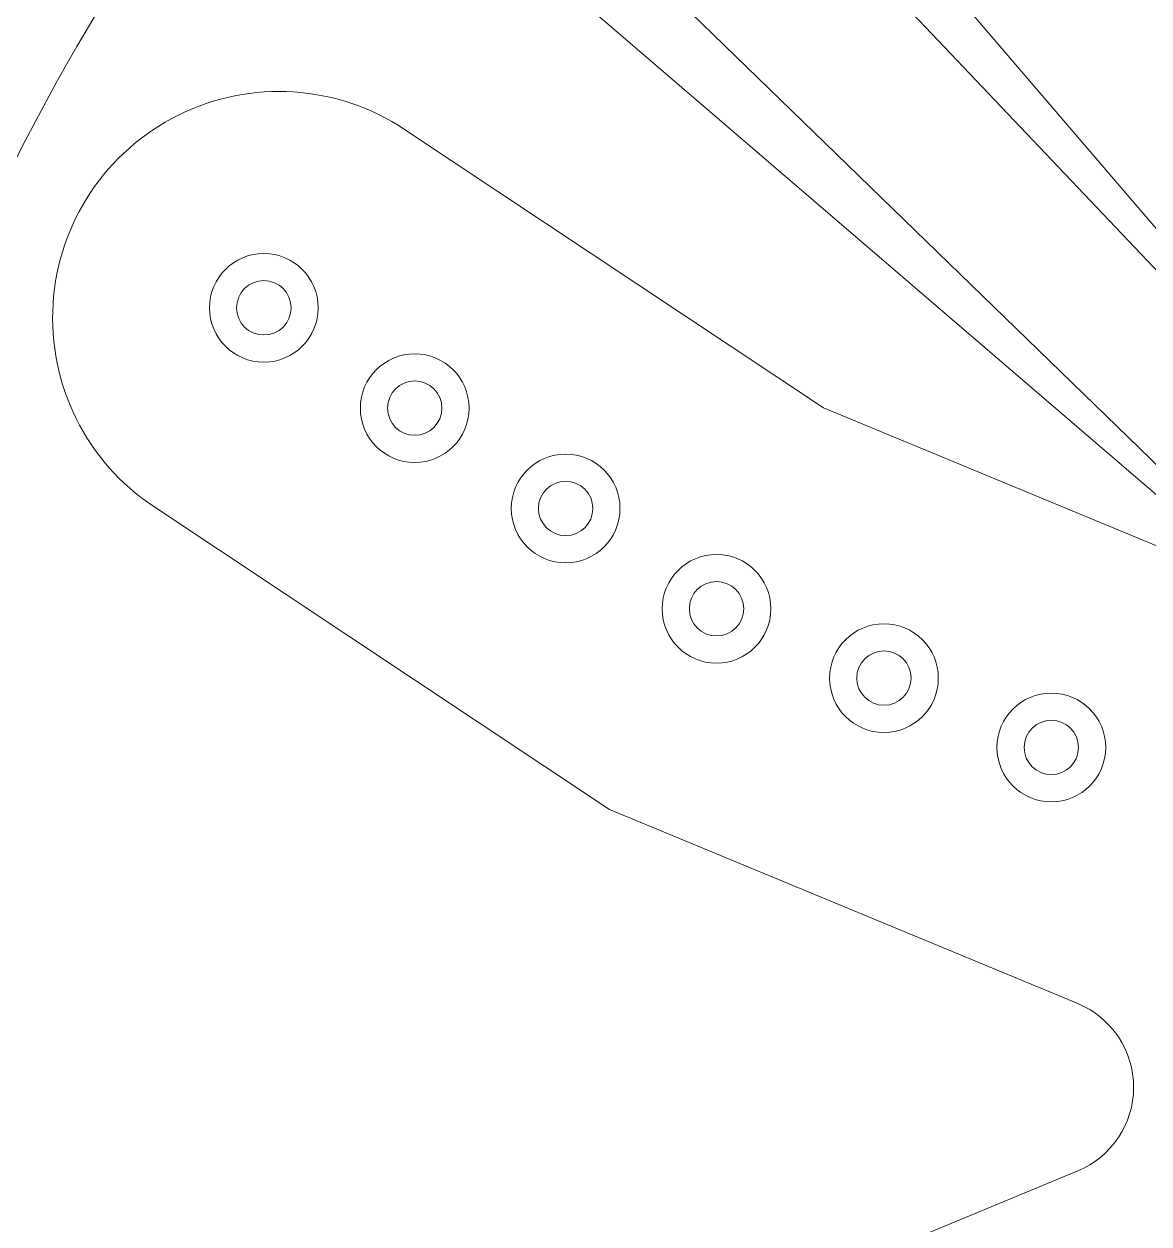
# Model space of a CAD drawing. Extents: x 306 to 2240, y 18 to 779.
# Drawn here: x 689.2538 to 689.3159, y 391.7972 to 391.8634 of the extents above; entities that cross this region are included whole.
import ezdxf

# ---------------------------------------------------------------- set-up
doc = ezdxf.new("R2010")
doc.units = 0
doc.header["$MEASUREMENT"] = 0
doc.layers.add('EQUIPAMIENTO SUPER', color=1, linetype='Continuous')

msp = doc.modelspace()

# ---------------------------------------------------------------- linework, layer by layer
at = {"layer": 'EQUIPAMIENTO SUPER', "color": 253, "lineweight": 0}
for p, q in [((689.2979049932496, 391.8422403770609, -6.438942029e-07), (689.2747789887276, 391.8576157223433, -6.438942029e-07)), ((689.2979049932496, 391.8422403770609, -6.438942029e-07), (689.2747789887276, 391.8576157223433, -6.438942029e-07)), ((689.2979049932496, 391.8422403770609, -6.438942029e-07), (689.321495942057, 391.8324686861152, -6.438942029e-07)), ((689.2979049932496, 391.8422403770609, -6.438942029e-07), (689.321495942057, 391.8324686861152, -6.438942029e-07)), ((689.2860899169812, 391.8200745368847, -6.438942029e-07), (689.2609376651003, 391.8367970345767, -6.438942029e-07)), ((689.2860899169812, 391.8200745368847, -6.438942029e-07), (689.2609376651003, 391.8367970345767, -6.438942029e-07)), ((689.2860899169812, 391.8200745368847, -6.438942029e-07), (689.3119288562505, 391.8093716978022, -6.438942029e-07)), ((689.2860899169812, 391.8200745368847, -6.438942029e-07), (689.3119288562505, 391.8093716978022, -6.438942029e-07)), ((689.3119288562505, 391.8001329024773, -6.438942029e-07), (689.2608833455365, 391.7789891596403, -6.438942029e-07)), ((689.3119288562505, 391.8001329024773, -6.438942029e-07), (689.2608833455365, 391.7789891596403, -6.438942029e-07))]:
    msp.add_line(p, q, dxfattribs=at)
at = {"layer": 'EQUIPAMIENTO SUPER', "color": 253, "lineweight": 0, "elevation": -6.438508219e-07}
for points in [[(689.3276311089162, 391.8388785813356), (689.3216184576218, 391.8328659300404), (689.26829144699, 391.8786587699137), (689.2443348962538, 391.9051905525454), (689.1944949408376, 391.9537805589279), (689.1944949408376, 392.0035025021579), (689.2134949408377, 392.0035025021579), (689.2134949408377, 391.9616497848092), (689.2553753552914, 391.9162242308484), (689.2818882690322, 391.8922478850624), (689.3276311089162, 391.8388785813356)], [(689.3276311089162, 391.8388785813356), (689.3216184576218, 391.8328659300404), (689.26829144699, 391.8786587699137), (689.2443348962538, 391.9051905525454), (689.1944949408376, 391.9537805589279), (689.1944949408376, 392.0035025021579), (689.2134949408377, 392.0035025021579), (689.2134949408377, 391.9616497848092), (689.2553753552914, 391.9162242308484), (689.2818882690322, 391.8922478850624), (689.3276311089162, 391.8388785813356)], [(689.1969949408361, 392.0010025021576), (689.1969949408361, 391.9548530072217), (689.3215466530368, 391.8340010424898), (689.3266412861798, 391.8389415699723), (689.2109949408391, 391.9606519970945), (689.2109949408391, 392.0010025021576), (689.1969949408361, 392.0010025021576), (689.1969949408361, 392.0010025021576)], [(689.1969949408361, 392.0010025021576), (689.1969949408361, 391.9548530072217), (689.3215466530368, 391.8340010424898), (689.3266412861798, 391.8389415699723), (689.2109949408391, 391.9606519970945), (689.2109949408391, 392.0010025021576), (689.1969949408361, 392.0010025021576), (689.1969949408361, 392.0010025021576)]]:
    msp.add_lwpolyline(points, dxfattribs=at)
at = {"layer": 'EQUIPAMIENTO SUPER', "color": 253, "lineweight": 0}
for centre, radius in [((689.267015029795, 391.8477670453213, -6.438942029e-07), 0.003), ((689.267015029795, 391.8477670453213, -6.438942029e-07), 0.003), ((689.267015029795, 391.8477670453213, -6.438942029e-07), 0.003), ((689.267015029795, 391.8477670453213, -6.438942029e-07), 0.003), ((689.267015029795, 391.8477670453213, -6.438942029e-07), 0.003), ((689.267015029795, 391.8477670453213, -6.438942029e-07), 0.003), ((689.267015029795, 391.8477670453213, -6.438942029e-07), 0.003), ((689.267015029795, 391.8477670453213, -6.438942029e-07), 0.003), ((689.267015029795, 391.8477670453213, -6.438942029e-07), 0.003), ((689.267015029795, 391.8477670453213, -6.438942029e-07), 0.003), ((689.267015029795, 391.8477670453213, -6.438942029e-07), 0.003), ((689.267015029795, 391.8477670453213, -6.438942029e-07), 0.003), ((689.267015029795, 391.8477670453213, -6.438942029e-07), 0.003), ((689.267015029795, 391.8477670453213, -6.438942029e-07), 0.003), ((689.267015029795, 391.8477670453213, -6.438942029e-07), 0.003), ((689.267015029795, 391.8477670453213, -6.438942029e-07), 0.003), ((689.267015029795, 391.8477670453213, -6.438942029e-07), 0.003), ((689.267015029795, 391.8477670453213, -6.438942029e-07), 0.003), ((689.267015029795, 391.8477670453213, -6.438942029e-07), 0.003), ((689.267015029795, 391.8477670453213, -6.438942029e-07), 0.003), ((689.267015029795, 391.8477670453213, -6.438942029e-07), 0.003), ((689.267015029795, 391.8477670453213, -6.438942029e-07), 0.003), ((689.267015029795, 391.8477670453213, -6.438942029e-07), 0.003), ((689.267015029795, 391.8477670453213, -6.438942029e-07), 0.003), ((689.267015029795, 391.8477670453213, -6.438942029e-07), 0.003), ((689.267015029795, 391.8477670453213, -6.438942029e-07), 0.003), ((689.267015029795, 391.8477670453213, -6.438942029e-07), 0.003), ((689.267015029795, 391.8477670453213, -6.438942029e-07), 0.003), ((689.267015029795, 391.8477670453213, -6.438942029e-07), 0.003), ((689.267015029795, 391.8477670453213, -6.438942029e-07), 0.003), ((689.267015029795, 391.8477670453213, -6.438942029e-07), 0.003), ((689.267015029795, 391.8477670453213, -6.438942029e-07), 0.003), ((689.267015029795, 391.8477670453213, -6.438942029e-07), 0.0015), ((689.267015029795, 391.8477670453213, -6.438942029e-07), 0.0015), ((689.267015029795, 391.8477670453213, -6.438942029e-07), 0.0015), ((689.267015029795, 391.8477670453213, -6.438942029e-07), 0.0015), ((689.267015029795, 391.8477670453213, -6.438942029e-07), 0.0015), ((689.267015029795, 391.8477670453213, -6.438942029e-07), 0.0015), ((689.267015029795, 391.8477670453213, -6.438942029e-07), 0.0015), ((689.267015029795, 391.8477670453213, -6.438942029e-07), 0.0015), ((689.267015029795, 391.8477670453213, -6.438942029e-07), 0.0015), ((689.267015029795, 391.8477670453213, -6.438942029e-07), 0.0015), ((689.267015029795, 391.8477670453213, -6.438942029e-07), 0.0015), ((689.267015029795, 391.8477670453213, -6.438942029e-07), 0.0015), ((689.267015029795, 391.8477670453213, -6.438942029e-07), 0.0015), ((689.267015029795, 391.8477670453213, -6.438942029e-07), 0.0015), ((689.267015029795, 391.8477670453213, -6.438942029e-07), 0.0015), ((689.267015029795, 391.8477670453213, -6.438942029e-07), 0.0015), ((689.267015029795, 391.8477670453213, -6.438942029e-07), 0.0015), ((689.267015029795, 391.8477670453213, -6.438942029e-07), 0.0015), ((689.267015029795, 391.8477670453213, -6.438942029e-07), 0.0015), ((689.267015029795, 391.8477670453213, -6.438942029e-07), 0.0015), ((689.267015029795, 391.8477670453213, -6.438942029e-07), 0.0015), ((689.267015029795, 391.8477670453213, -6.438942029e-07), 0.0015), ((689.267015029795, 391.8477670453213, -6.438942029e-07), 0.0015), ((689.267015029795, 391.8477670453213, -6.438942029e-07), 0.0015), ((689.267015029795, 391.8477670453213, -6.438942029e-07), 0.0015), ((689.267015029795, 391.8477670453213, -6.438942029e-07), 0.0015), ((689.267015029795, 391.8477670453213, -6.438942029e-07), 0.0015), ((689.267015029795, 391.8477670453213, -6.438942029e-07), 0.0015), ((689.267015029795, 391.8477670453213, -6.438942029e-07), 0.0015), ((689.267015029795, 391.8477670453213, -6.438942029e-07), 0.0015), ((689.267015029795, 391.8477670453213, -6.438942029e-07), 0.0015), ((689.267015029795, 391.8477670453213, -6.438942029e-07), 0.0015), ((689.2753425049001, 391.8422305158719, -6.438942029e-07), 0.003), ((689.2753425049001, 391.8422305158719, -6.438942029e-07), 0.003), ((689.2753425049001, 391.8422305158719, -6.438942029e-07), 0.003), ((689.2753425049001, 391.8422305158719, -6.438942029e-07), 0.003), ((689.2753425049001, 391.8422305158719, -6.438942029e-07), 0.003), ((689.2753425049001, 391.8422305158719, -6.438942029e-07), 0.003), ((689.2753425049001, 391.8422305158719, -6.438942029e-07), 0.003), ((689.2753425049001, 391.8422305158719, -6.438942029e-07), 0.003), ((689.2753425049001, 391.8422305158719, -6.438942029e-07), 0.003), ((689.2753425049001, 391.8422305158719, -6.438942029e-07), 0.003), ((689.2753425049001, 391.8422305158719, -6.438942029e-07), 0.003), ((689.2753425049001, 391.8422305158719, -6.438942029e-07), 0.003), ((689.2753425049001, 391.8422305158719, -6.438942029e-07), 0.003), ((689.2753425049001, 391.8422305158719, -6.438942029e-07), 0.003), ((689.2753425049001, 391.8422305158719, -6.438942029e-07), 0.003), ((689.2753425049001, 391.8422305158719, -6.438942029e-07), 0.003), ((689.2753425049001, 391.8422305158719, -6.438942029e-07), 0.003), ((689.2753425049001, 391.8422305158719, -6.438942029e-07), 0.003), ((689.2753425049001, 391.8422305158719, -6.438942029e-07), 0.003), ((689.2753425049001, 391.8422305158719, -6.438942029e-07), 0.003), ((689.2753425049001, 391.8422305158719, -6.438942029e-07), 0.003), ((689.2753425049001, 391.8422305158719, -6.438942029e-07), 0.003), ((689.2753425049001, 391.8422305158719, -6.438942029e-07), 0.003), ((689.2753425049001, 391.8422305158719, -6.438942029e-07), 0.003), ((689.2753425049001, 391.8422305158719, -6.438942029e-07), 0.003), ((689.2753425049001, 391.8422305158719, -6.438942029e-07), 0.003), ((689.2753425049001, 391.8422305158719, -6.438942029e-07), 0.003), ((689.2753425049001, 391.8422305158719, -6.438942029e-07), 0.003), ((689.2753425049001, 391.8422305158719, -6.438942029e-07), 0.003), ((689.2753425049001, 391.8422305158719, -6.438942029e-07), 0.003), ((689.2753425049001, 391.8422305158719, -6.438942029e-07), 0.003), ((689.2753425049001, 391.8422305158719, -6.438942029e-07), 0.003), ((689.2753425049001, 391.8422305158719, -6.438942029e-07), 0.0015), ((689.2753425049001, 391.8422305158719, -6.438942029e-07), 0.0015), ((689.2753425049001, 391.8422305158719, -6.438942029e-07), 0.0015), ((689.2753425049001, 391.8422305158719, -6.438942029e-07), 0.0015), ((689.2753425049001, 391.8422305158719, -6.438942029e-07), 0.0015), ((689.2753425049001, 391.8422305158719, -6.438942029e-07), 0.0015), ((689.2753425049001, 391.8422305158719, -6.438942029e-07), 0.0015), ((689.2753425049001, 391.8422305158719, -6.438942029e-07), 0.0015), ((689.2753425049001, 391.8422305158719, -6.438942029e-07), 0.0015), ((689.2753425049001, 391.8422305158719, -6.438942029e-07), 0.0015), ((689.2753425049001, 391.8422305158719, -6.438942029e-07), 0.0015), ((689.2753425049001, 391.8422305158719, -6.438942029e-07), 0.0015), ((689.2753425049001, 391.8422305158719, -6.438942029e-07), 0.0015), ((689.2753425049001, 391.8422305158719, -6.438942029e-07), 0.0015), ((689.2753425049001, 391.8422305158719, -6.438942029e-07), 0.0015), ((689.2753425049001, 391.8422305158719, -6.438942029e-07), 0.0015), ((689.2753425049001, 391.8422305158719, -6.438942029e-07), 0.0015), ((689.2753425049001, 391.8422305158719, -6.438942029e-07), 0.0015), ((689.2753425049001, 391.8422305158719, -6.438942029e-07), 0.0015), ((689.2753425049001, 391.8422305158719, -6.438942029e-07), 0.0015), ((689.2753425049001, 391.8422305158719, -6.438942029e-07), 0.0015), ((689.2753425049001, 391.8422305158719, -6.438942029e-07), 0.0015), ((689.2753425049001, 391.8422305158719, -6.438942029e-07), 0.0015), ((689.2753425049001, 391.8422305158719, -6.438942029e-07), 0.0015), ((689.2753425049001, 391.8422305158719, -6.438942029e-07), 0.0015), ((689.2753425049001, 391.8422305158719, -6.438942029e-07), 0.0015), ((689.2753425049001, 391.8422305158719, -6.438942029e-07), 0.0015), ((689.2753425049001, 391.8422305158719, -6.438942029e-07), 0.0015), ((689.2753425049001, 391.8422305158719, -6.438942029e-07), 0.0015), ((689.2753425049001, 391.8422305158719, -6.438942029e-07), 0.0015), ((689.2753425049001, 391.8422305158719, -6.438942029e-07), 0.0015), ((689.2753425049001, 391.8422305158719, -6.438942029e-07), 0.0015), ((689.2836699800087, 391.8366939864228, -6.438942029e-07), 0.003), ((689.2836699800087, 391.8366939864228, -6.438942029e-07), 0.003), ((689.2836699800087, 391.8366939864228, -6.438942029e-07), 0.003), ((689.2836699800087, 391.8366939864228, -6.438942029e-07), 0.003), ((689.2836699800087, 391.8366939864228, -6.438942029e-07), 0.003), ((689.2836699800087, 391.8366939864228, -6.438942029e-07), 0.003), ((689.2836699800087, 391.8366939864228, -6.438942029e-07), 0.003), ((689.2836699800087, 391.8366939864228, -6.438942029e-07), 0.003), ((689.2836699800087, 391.8366939864228, -6.438942029e-07), 0.003), ((689.2836699800087, 391.8366939864228, -6.438942029e-07), 0.003), ((689.2836699800087, 391.8366939864228, -6.438942029e-07), 0.003), ((689.2836699800087, 391.8366939864228, -6.438942029e-07), 0.003), ((689.2836699800087, 391.8366939864228, -6.438942029e-07), 0.003), ((689.2836699800087, 391.8366939864228, -6.438942029e-07), 0.003), ((689.2836699800087, 391.8366939864228, -6.438942029e-07), 0.003), ((689.2836699800087, 391.8366939864228, -6.438942029e-07), 0.003), ((689.2836699800087, 391.8366939864228, -6.438942029e-07), 0.003), ((689.2836699800087, 391.8366939864228, -6.438942029e-07), 0.003), ((689.2836699800087, 391.8366939864228, -6.438942029e-07), 0.003), ((689.2836699800087, 391.8366939864228, -6.438942029e-07), 0.003), ((689.2836699800087, 391.8366939864228, -6.438942029e-07), 0.003), ((689.2836699800087, 391.8366939864228, -6.438942029e-07), 0.003), ((689.2836699800087, 391.8366939864228, -6.438942029e-07), 0.003), ((689.2836699800087, 391.8366939864228, -6.438942029e-07), 0.003), ((689.2836699800087, 391.8366939864228, -6.438942029e-07), 0.003), ((689.2836699800087, 391.8366939864228, -6.438942029e-07), 0.003), ((689.2836699800087, 391.8366939864228, -6.438942029e-07), 0.003), ((689.2836699800087, 391.8366939864228, -6.438942029e-07), 0.003), ((689.2836699800087, 391.8366939864228, -6.438942029e-07), 0.003), ((689.2836699800087, 391.8366939864228, -6.438942029e-07), 0.003), ((689.2836699800087, 391.8366939864228, -6.438942029e-07), 0.003), ((689.2836699800087, 391.8366939864228, -6.438942029e-07), 0.003), ((689.2836699800087, 391.8366939864228, -6.438942029e-07), 0.0015), ((689.2836699800087, 391.8366939864228, -6.438942029e-07), 0.0015), ((689.2836699800087, 391.8366939864228, -6.438942029e-07), 0.0015), ((689.2836699800087, 391.8366939864228, -6.438942029e-07), 0.0015), ((689.2836699800087, 391.8366939864228, -6.438942029e-07), 0.0015), ((689.2836699800087, 391.8366939864228, -6.438942029e-07), 0.0015), ((689.2836699800087, 391.8366939864228, -6.438942029e-07), 0.0015), ((689.2836699800087, 391.8366939864228, -6.438942029e-07), 0.0015), ((689.2836699800087, 391.8366939864228, -6.438942029e-07), 0.0015), ((689.2836699800087, 391.8366939864228, -6.438942029e-07), 0.0015), ((689.2836699800087, 391.8366939864228, -6.438942029e-07), 0.0015), ((689.2836699800087, 391.8366939864228, -6.438942029e-07), 0.0015), ((689.2836699800087, 391.8366939864228, -6.438942029e-07), 0.0015), ((689.2836699800087, 391.8366939864228, -6.438942029e-07), 0.0015), ((689.2836699800087, 391.8366939864228, -6.438942029e-07), 0.0015), ((689.2836699800087, 391.8366939864228, -6.438942029e-07), 0.0015), ((689.2836699800087, 391.8366939864228, -6.438942029e-07), 0.0015), ((689.2836699800087, 391.8366939864228, -6.438942029e-07), 0.0015), ((689.2836699800087, 391.8366939864228, -6.438942029e-07), 0.0015), ((689.2836699800087, 391.8366939864228, -6.438942029e-07), 0.0015), ((689.2836699800087, 391.8366939864228, -6.438942029e-07), 0.0015), ((689.2836699800087, 391.8366939864228, -6.438942029e-07), 0.0015), ((689.2836699800087, 391.8366939864228, -6.438942029e-07), 0.0015), ((689.2836699800087, 391.8366939864228, -6.438942029e-07), 0.0015), ((689.2836699800087, 391.8366939864228, -6.438942029e-07), 0.0015), ((689.2836699800087, 391.8366939864228, -6.438942029e-07), 0.0015), ((689.2836699800087, 391.8366939864228, -6.438942029e-07), 0.0015), ((689.2836699800087, 391.8366939864228, -6.438942029e-07), 0.0015), ((689.2836699800087, 391.8366939864228, -6.438942029e-07), 0.0015), ((689.2836699800087, 391.8366939864228, -6.438942029e-07), 0.0015), ((689.2836699800087, 391.8366939864228, -6.438942029e-07), 0.0015), ((689.2836699800087, 391.8366939864228, -6.438942029e-07), 0.0015), ((689.2919974551172, 391.8311574569729, -6.438942029e-07), 0.003), ((689.2919974551172, 391.8311574569729, -6.438942029e-07), 0.003), ((689.2919974551172, 391.8311574569729, -6.438942029e-07), 0.003), ((689.2919974551172, 391.8311574569729, -6.438942029e-07), 0.003), ((689.2919974551172, 391.8311574569729, -6.438942029e-07), 0.003), ((689.2919974551172, 391.8311574569729, -6.438942029e-07), 0.003), ((689.2919974551172, 391.8311574569729, -6.438942029e-07), 0.003), ((689.2919974551172, 391.8311574569729, -6.438942029e-07), 0.003), ((689.2919974551172, 391.8311574569729, -6.438942029e-07), 0.003), ((689.2919974551172, 391.8311574569729, -6.438942029e-07), 0.003), ((689.2919974551172, 391.8311574569729, -6.438942029e-07), 0.003), ((689.2919974551172, 391.8311574569729, -6.438942029e-07), 0.003), ((689.2919974551172, 391.8311574569729, -6.438942029e-07), 0.003), ((689.2919974551172, 391.8311574569729, -6.438942029e-07), 0.003), ((689.2919974551172, 391.8311574569729, -6.438942029e-07), 0.003), ((689.2919974551172, 391.8311574569729, -6.438942029e-07), 0.003), ((689.2919974551172, 391.8311574569729, -6.438942029e-07), 0.003), ((689.2919974551172, 391.8311574569729, -6.438942029e-07), 0.003), ((689.2919974551172, 391.8311574569729, -6.438942029e-07), 0.003), ((689.2919974551172, 391.8311574569729, -6.438942029e-07), 0.003), ((689.2919974551172, 391.8311574569729, -6.438942029e-07), 0.003), ((689.2919974551172, 391.8311574569729, -6.438942029e-07), 0.003), ((689.2919974551172, 391.8311574569729, -6.438942029e-07), 0.003), ((689.2919974551172, 391.8311574569729, -6.438942029e-07), 0.003), ((689.2919974551172, 391.8311574569729, -6.438942029e-07), 0.003), ((689.2919974551172, 391.8311574569729, -6.438942029e-07), 0.003), ((689.2919974551172, 391.8311574569729, -6.438942029e-07), 0.003), ((689.2919974551172, 391.8311574569729, -6.438942029e-07), 0.003), ((689.2919974551172, 391.8311574569729, -6.438942029e-07), 0.003), ((689.2919974551172, 391.8311574569729, -6.438942029e-07), 0.003), ((689.2919974551172, 391.8311574569729, -6.438942029e-07), 0.003), ((689.2919974551172, 391.8311574569729, -6.438942029e-07), 0.003), ((689.2919974551172, 391.8311574569729, -6.438942029e-07), 0.0015), ((689.2919974551172, 391.8311574569729, -6.438942029e-07), 0.0015), ((689.2919974551172, 391.8311574569729, -6.438942029e-07), 0.0015), ((689.2919974551172, 391.8311574569729, -6.438942029e-07), 0.0015), ((689.2919974551172, 391.8311574569729, -6.438942029e-07), 0.0015), ((689.2919974551172, 391.8311574569729, -6.438942029e-07), 0.0015), ((689.2919974551172, 391.8311574569729, -6.438942029e-07), 0.0015), ((689.2919974551172, 391.8311574569729, -6.438942029e-07), 0.0015), ((689.2919974551172, 391.8311574569729, -6.438942029e-07), 0.0015), ((689.2919974551172, 391.8311574569729, -6.438942029e-07), 0.0015), ((689.2919974551172, 391.8311574569729, -6.438942029e-07), 0.0015), ((689.2919974551172, 391.8311574569729, -6.438942029e-07), 0.0015), ((689.2919974551172, 391.8311574569729, -6.438942029e-07), 0.0015), ((689.2919974551172, 391.8311574569729, -6.438942029e-07), 0.0015), ((689.2919974551172, 391.8311574569729, -6.438942029e-07), 0.0015), ((689.2919974551172, 391.8311574569729, -6.438942029e-07), 0.0015), ((689.2919974551172, 391.8311574569729, -6.438942029e-07), 0.0015), ((689.2919974551172, 391.8311574569729, -6.438942029e-07), 0.0015), ((689.2919974551172, 391.8311574569729, -6.438942029e-07), 0.0015), ((689.2919974551172, 391.8311574569729, -6.438942029e-07), 0.0015), ((689.2919974551172, 391.8311574569729, -6.438942029e-07), 0.0015), ((689.2919974551172, 391.8311574569729, -6.438942029e-07), 0.0015), ((689.2919974551172, 391.8311574569729, -6.438942029e-07), 0.0015), ((689.2919974551172, 391.8311574569729, -6.438942029e-07), 0.0015), ((689.2919974551172, 391.8311574569729, -6.438942029e-07), 0.0015), ((689.2919974551172, 391.8311574569729, -6.438942029e-07), 0.0015), ((689.2919974551172, 391.8311574569729, -6.438942029e-07), 0.0015), ((689.2919974551172, 391.8311574569729, -6.438942029e-07), 0.0015), ((689.2919974551172, 391.8311574569729, -6.438942029e-07), 0.0015), ((689.2919974551172, 391.8311574569729, -6.438942029e-07), 0.0015), ((689.2919974551172, 391.8311574569729, -6.438942029e-07), 0.0015), ((689.2919974551172, 391.8311574569729, -6.438942029e-07), 0.0015), ((689.3012362504401, 391.8273306226491, -6.438942029e-07), 0.003), ((689.3012362504401, 391.8273306226491, -6.438942029e-07), 0.003), ((689.3012362504401, 391.8273306226491, -6.438942029e-07), 0.003), ((689.3012362504401, 391.8273306226491, -6.438942029e-07), 0.003), ((689.3012362504401, 391.8273306226491, -6.438942029e-07), 0.003), ((689.3012362504401, 391.8273306226491, -6.438942029e-07), 0.003), ((689.3012362504401, 391.8273306226491, -6.438942029e-07), 0.003), ((689.3012362504401, 391.8273306226491, -6.438942029e-07), 0.003), ((689.3012362504401, 391.8273306226491, -6.438942029e-07), 0.003), ((689.3012362504401, 391.8273306226491, -6.438942029e-07), 0.003), ((689.3012362504401, 391.8273306226491, -6.438942029e-07), 0.003), ((689.3012362504401, 391.8273306226491, -6.438942029e-07), 0.003), ((689.3012362504401, 391.8273306226491, -6.438942029e-07), 0.003), ((689.3012362504401, 391.8273306226491, -6.438942029e-07), 0.003), ((689.3012362504401, 391.8273306226491, -6.438942029e-07), 0.003), ((689.3012362504401, 391.8273306226491, -6.438942029e-07), 0.003), ((689.3012362504401, 391.8273306226491, -6.438942029e-07), 0.003), ((689.3012362504401, 391.8273306226491, -6.438942029e-07), 0.003), ((689.3012362504401, 391.8273306226491, -6.438942029e-07), 0.003), ((689.3012362504401, 391.8273306226491, -6.438942029e-07), 0.003), ((689.3012362504401, 391.8273306226491, -6.438942029e-07), 0.003), ((689.3012362504401, 391.8273306226491, -6.438942029e-07), 0.003), ((689.3012362504401, 391.8273306226491, -6.438942029e-07), 0.003), ((689.3012362504401, 391.8273306226491, -6.438942029e-07), 0.003), ((689.3012362504401, 391.8273306226491, -6.438942029e-07), 0.003), ((689.3012362504401, 391.8273306226491, -6.438942029e-07), 0.003), ((689.3012362504401, 391.8273306226491, -6.438942029e-07), 0.003), ((689.3012362504401, 391.8273306226491, -6.438942029e-07), 0.003), ((689.3012362504401, 391.8273306226491, -6.438942029e-07), 0.003), ((689.3012362504401, 391.8273306226491, -6.438942029e-07), 0.003), ((689.3012362504401, 391.8273306226491, -6.438942029e-07), 0.003), ((689.3012362504401, 391.8273306226491, -6.438942029e-07), 0.003), ((689.3012362504401, 391.8273306226491, -6.438942029e-07), 0.0015), ((689.3012362504401, 391.8273306226491, -6.438942029e-07), 0.0015), ((689.3012362504401, 391.8273306226491, -6.438942029e-07), 0.0015), ((689.3012362504401, 391.8273306226491, -6.438942029e-07), 0.0015), ((689.3012362504401, 391.8273306226491, -6.438942029e-07), 0.0015), ((689.3012362504401, 391.8273306226491, -6.438942029e-07), 0.0015), ((689.3012362504401, 391.8273306226491, -6.438942029e-07), 0.0015), ((689.3012362504401, 391.8273306226491, -6.438942029e-07), 0.0015), ((689.3012362504401, 391.8273306226491, -6.438942029e-07), 0.0015), ((689.3012362504401, 391.8273306226491, -6.438942029e-07), 0.0015), ((689.3012362504401, 391.8273306226491, -6.438942029e-07), 0.0015), ((689.3012362504401, 391.8273306226491, -6.438942029e-07), 0.0015), ((689.3012362504401, 391.8273306226491, -6.438942029e-07), 0.0015), ((689.3012362504401, 391.8273306226491, -6.438942029e-07), 0.0015), ((689.3012362504401, 391.8273306226491, -6.438942029e-07), 0.0015), ((689.3012362504401, 391.8273306226491, -6.438942029e-07), 0.0015), ((689.3012362504401, 391.8273306226491, -6.438942029e-07), 0.0015), ((689.3012362504401, 391.8273306226491, -6.438942029e-07), 0.0015), ((689.3012362504401, 391.8273306226491, -6.438942029e-07), 0.0015), ((689.3012362504401, 391.8273306226491, -6.438942029e-07), 0.0015), ((689.3012362504401, 391.8273306226491, -6.438942029e-07), 0.0015), ((689.3012362504401, 391.8273306226491, -6.438942029e-07), 0.0015), ((689.3012362504401, 391.8273306226491, -6.438942029e-07), 0.0015), ((689.3012362504401, 391.8273306226491, -6.438942029e-07), 0.0015), ((689.3012362504401, 391.8273306226491, -6.438942029e-07), 0.0015), ((689.3012362504401, 391.8273306226491, -6.438942029e-07), 0.0015), ((689.3012362504401, 391.8273306226491, -6.438942029e-07), 0.0015), ((689.3012362504401, 391.8273306226491, -6.438942029e-07), 0.0015), ((689.3012362504401, 391.8273306226491, -6.438942029e-07), 0.0015), ((689.3012362504401, 391.8273306226491, -6.438942029e-07), 0.0015), ((689.3012362504401, 391.8273306226491, -6.438942029e-07), 0.0015), ((689.3012362504401, 391.8273306226491, -6.438942029e-07), 0.0015), ((689.3104750457665, 391.8235037883254, -6.438942029e-07), 0.003), ((689.3104750457665, 391.8235037883254, -6.438942029e-07), 0.003), ((689.3104750457665, 391.8235037883254, -6.438942029e-07), 0.003), ((689.3104750457665, 391.8235037883254, -6.438942029e-07), 0.003), ((689.3104750457665, 391.8235037883254, -6.438942029e-07), 0.003), ((689.3104750457665, 391.8235037883254, -6.438942029e-07), 0.003), ((689.3104750457665, 391.8235037883254, -6.438942029e-07), 0.003), ((689.3104750457665, 391.8235037883254, -6.438942029e-07), 0.003), ((689.3104750457665, 391.8235037883254, -6.438942029e-07), 0.003), ((689.3104750457665, 391.8235037883254, -6.438942029e-07), 0.003), ((689.3104750457665, 391.8235037883254, -6.438942029e-07), 0.003), ((689.3104750457665, 391.8235037883254, -6.438942029e-07), 0.003), ((689.3104750457665, 391.8235037883254, -6.438942029e-07), 0.003), ((689.3104750457665, 391.8235037883254, -6.438942029e-07), 0.003), ((689.3104750457665, 391.8235037883254, -6.438942029e-07), 0.003), ((689.3104750457665, 391.8235037883254, -6.438942029e-07), 0.003), ((689.3104750457665, 391.8235037883254, -6.438942029e-07), 0.003), ((689.3104750457665, 391.8235037883254, -6.438942029e-07), 0.003), ((689.3104750457665, 391.8235037883254, -6.438942029e-07), 0.003), ((689.3104750457665, 391.8235037883254, -6.438942029e-07), 0.003), ((689.3104750457665, 391.8235037883254, -6.438942029e-07), 0.003), ((689.3104750457665, 391.8235037883254, -6.438942029e-07), 0.003), ((689.3104750457665, 391.8235037883254, -6.438942029e-07), 0.003), ((689.3104750457665, 391.8235037883254, -6.438942029e-07), 0.003), ((689.3104750457665, 391.8235037883254, -6.438942029e-07), 0.003), ((689.3104750457665, 391.8235037883254, -6.438942029e-07), 0.003), ((689.3104750457665, 391.8235037883254, -6.438942029e-07), 0.003), ((689.3104750457665, 391.8235037883254, -6.438942029e-07), 0.003), ((689.3104750457665, 391.8235037883254, -6.438942029e-07), 0.003), ((689.3104750457665, 391.8235037883254, -6.438942029e-07), 0.003), ((689.3104750457665, 391.8235037883254, -6.438942029e-07), 0.003), ((689.3104750457665, 391.8235037883254, -6.438942029e-07), 0.003), ((689.3104750457665, 391.8235037883254, -6.438942029e-07), 0.0015), ((689.3104750457665, 391.8235037883254, -6.438942029e-07), 0.0015), ((689.3104750457665, 391.8235037883254, -6.438942029e-07), 0.0015), ((689.3104750457665, 391.8235037883254, -6.438942029e-07), 0.0015), ((689.3104750457665, 391.8235037883254, -6.438942029e-07), 0.0015), ((689.3104750457665, 391.8235037883254, -6.438942029e-07), 0.0015), ((689.3104750457665, 391.8235037883254, -6.438942029e-07), 0.0015), ((689.3104750457665, 391.8235037883254, -6.438942029e-07), 0.0015), ((689.3104750457665, 391.8235037883254, -6.438942029e-07), 0.0015), ((689.3104750457665, 391.8235037883254, -6.438942029e-07), 0.0015), ((689.3104750457665, 391.8235037883254, -6.438942029e-07), 0.0015), ((689.3104750457665, 391.8235037883254, -6.438942029e-07), 0.0015), ((689.3104750457665, 391.8235037883254, -6.438942029e-07), 0.0015), ((689.3104750457665, 391.8235037883254, -6.438942029e-07), 0.0015), ((689.3104750457665, 391.8235037883254, -6.438942029e-07), 0.0015), ((689.3104750457665, 391.8235037883254, -6.438942029e-07), 0.0015), ((689.3104750457665, 391.8235037883254, -6.438942029e-07), 0.0015), ((689.3104750457665, 391.8235037883254, -6.438942029e-07), 0.0015), ((689.3104750457665, 391.8235037883254, -6.438942029e-07), 0.0015), ((689.3104750457665, 391.8235037883254, -6.438942029e-07), 0.0015), ((689.3104750457665, 391.8235037883254, -6.438942029e-07), 0.0015), ((689.3104750457665, 391.8235037883254, -6.438942029e-07), 0.0015), ((689.3104750457665, 391.8235037883254, -6.438942029e-07), 0.0015), ((689.3104750457665, 391.8235037883254, -6.438942029e-07), 0.0015), ((689.3104750457665, 391.8235037883254, -6.438942029e-07), 0.0015), ((689.3104750457665, 391.8235037883254, -6.438942029e-07), 0.0015), ((689.3104750457665, 391.8235037883254, -6.438942029e-07), 0.0015), ((689.3104750457665, 391.8235037883254, -6.438942029e-07), 0.0015), ((689.3104750457665, 391.8235037883254, -6.438942029e-07), 0.0015), ((689.3104750457665, 391.8235037883254, -6.438942029e-07), 0.0015), ((689.3104750457665, 391.8235037883254, -6.438942029e-07), 0.0015), ((689.3104750457665, 391.8235037883254, -6.438942029e-07), 0.0015)]:
    msp.add_circle(centre, radius, dxfattribs=at)
for centre, radius, start, end in [((689.3557449408383, 391.8047525021579, -6.438942029e-07), 0.1145, 139.7991073469134, 180), ((689.3557449408383, 391.8047525021579, -6.438942029e-07), 0.1145, 139.7991073469134, 180), ((689.2678583269139, 391.8472063784597, -6.438942029e-07), 0.0125, 56.38201698717685, 236.3820169871769), ((689.2678583269139, 391.8472063784597, -6.438942029e-07), 0.0125, 56.38201698717685, 236.3820169871769), ((689.3100154390872, 391.8047523001396, -6.438942029e-07), 0.005, 292.5000000000584, 67.4999999999415), ((689.3100154390872, 391.8047523001396, -6.438942029e-07), 0.005, 292.5000000000584, 67.4999999999415), ((689.3557449408383, 391.8047525021579, -6.438942029e-07), 0.1145, 180, 220.2008926530866), ((689.3557449408383, 391.8047525021579, -6.438942029e-07), 0.1145, 180, 220.2008926530866)]:
    msp.add_arc(centre, radius, start, end, dxfattribs=at)

doc.saveas('drawing.dxf')
